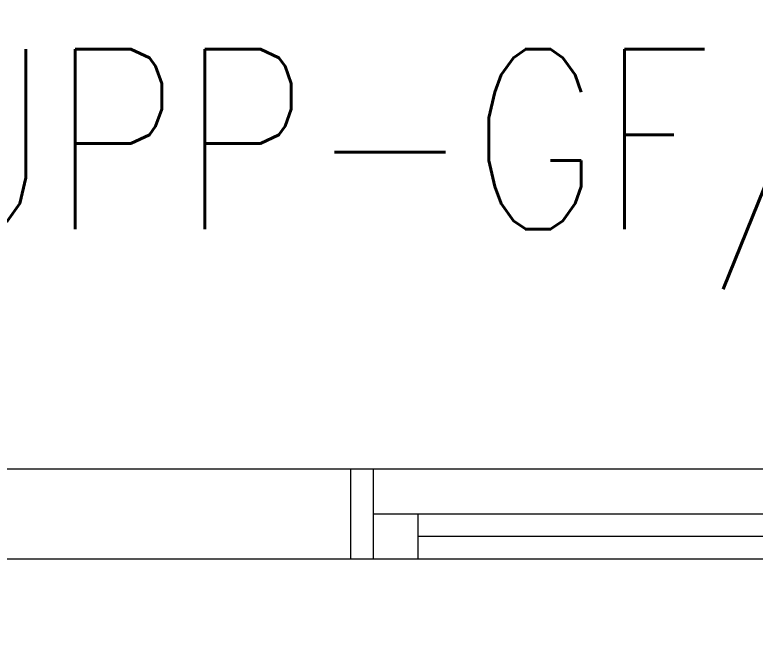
# Model space of a CAD drawing. Header units: inches. Extents: x -12418 to 57169, y -29325 to 19878.
# Drawn here: x 43305 to 44128, y -2930 to -2243 of the extents above; entities that cross this region are included whole.
import ezdxf
from ezdxf import colors
from ezdxf.entities.mleader import LeaderData, LeaderLine
from ezdxf.math import Vec2, Vec3

# ---------------------------------------------------------------- set-up
doc = ezdxf.new("R2010")
doc.units = ezdxf.units.IN
doc.header["$LTSCALE"] = 25
doc.header["$MEASUREMENT"] = 0
doc.linetypes.add('DASHDOT', pattern=[25.4, 12.7, -6.35, 0, -6.35])
doc.layers.get('0').update_dxf_attribs({"color": 8})
for name, color, linetype, lineweight in [('00-Ground Floor$0$Aluminum', 251, 'Continuous', 5), ('00-Ground Floor$0$Walls', 251, 'Continuous', 5), ('E-LITE-CIRC @ 100', 6, 'Continuous', 25), ('E-LITE-CLNG-CNDT', 6, 'DASHDOT', 35)]:
    doc.layers.add(name, color=color, linetype=linetype, lineweight=lineweight)
doc.styles.add('DC_Simplex', font='SIMPLEX.shx', dxfattribs={"width": 0.7})

# ---------------------------------------------------------------- blocks, each defined once
blk = doc.blocks.new('00-Ground Floor$0$A$C37be4daf')
at = {"layer": '00-Ground Floor$0$Aluminum'}
for p, q in [((1416.01, 598.24), (216.01, 598.24)), ((1341.01, 548.24), (1341.01, 598.24)), ((1391.01, 498.24), (1391.01, 598.24)), ((291.01, 573.24), (1341.01, 573.24)), ((1391.01, 548.24), (241.01, 548.24)), ((1416.01, 498.24), (216.01, 498.24))]:
    blk.add_line(p, q, dxfattribs=at)
at = {"layer": '00-Ground Floor$0$Walls'}
blk.add_line((1416.01, 498.24), (1416.01, 598.24), dxfattribs=at)
blk = doc.blocks.new('00-Ground Floor')
at = {"layer": '00-Ground Floor$0$Walls'}
for p, q in [((37849.51, -2747.43, 0), (49047.93, -2747.43, 0)), ((41799.05, -2847.43, 0), (45182.93, -2847.43, 0))]:
    blk.add_line(p, q, dxfattribs=at)
at = {"rotation": 180}
blk.add_blockref('00-Ground Floor$0$A$C37be4daf', (45094.11, -2249.19, 0), dxfattribs=at)
blk = doc.blocks.new('ARR0W')
at = {"color": 45}
blk.add_ellipse((0, 0), major_axis=(0.4, 0), ratio=0.4, dxfattribs=at)
at = {"color": 45, "ltscale": 0.5}
blk.add_solid([(-1.4, 0.1667), (-0.4, 0), (-1.4, -0.1667)], dxfattribs=at)

msp = doc.modelspace()

# ---------------------------------------------------------------- block references
at = {"layer": 'E-LITE-CLNG-CNDT'}
msp.add_blockref('00-Ground Floor', (0, 0), dxfattribs=at)

# ---------------------------------------------------------------- leaders
at = {"layer": 'E-LITE-CIRC @ 100'}
ml = msp.add_multileader_mtext('Standard', dxfattribs=at)
ml.set_content('{\\Fdc_el_romans|c0;\\W0.8;TO\\Fromans|c0; \\Fsimplex|c0;UPP-GF/S19}', color=256, style='DC_Simplex')
ml.set_leader_properties()
ml.set_arrow_properties(name='ARR0W')
ml.build(insert=Vec2(0, 0))
ml.multileader.update_dxf_attribs({"dogleg_length": 200, "arrow_head_size": 140, "scale": 100})
ctx = ml.context
ctx.base_point, ctx.scale, ctx.char_height, ctx.arrow_head_size, ctx.landing_gap_size, ctx.plane_origin, ctx.plane_x_axis, ctx.plane_y_axis = Vec3(42647.13, -2414.76, 0), 100, 200, 140, 140, Vec3(55185.3, -8522.31, 0), Vec3(1, 0.000001, 0), Vec3(-0.000001, 1, 0)
notes = []
notes.append((ctx, [(0, (1, 1, 0), (42538.34, -2414.76, 0), (1, 0.000001, 0), 108.79, [(0, [(41874.87, -3015.2, 0)], 0, [])])]))
ctx.mtext.insert, ctx.mtext.text_direction, ctx.mtext.rotation, ctx.mtext.flow_direction = Vec3(42787.13, -2281.42, 0), Vec3(1, 0.000001, 0), 0.000001, 5
for ctx, leaders in notes:
    for number, flags, end, landing, length, lines in leaders:
        leader = LeaderData()
        leader.index, (leader.has_last_leader_line, leader.has_dogleg_vector, leader.attachment_direction) = number, flags
        leader.last_leader_point, leader.dogleg_vector, leader.dogleg_length = Vec3(end), Vec3(landing), length
        for number, points, colour, breaks in lines:
            line = LeaderLine()
            line.index, line.vertices, line.color, line.breaks = number, Vec3.list(points), colors.encode_raw_color(colour), breaks
            leader.lines.append(line)
        ctx.leaders.append(leader)

doc.saveas('drawing.dxf')
